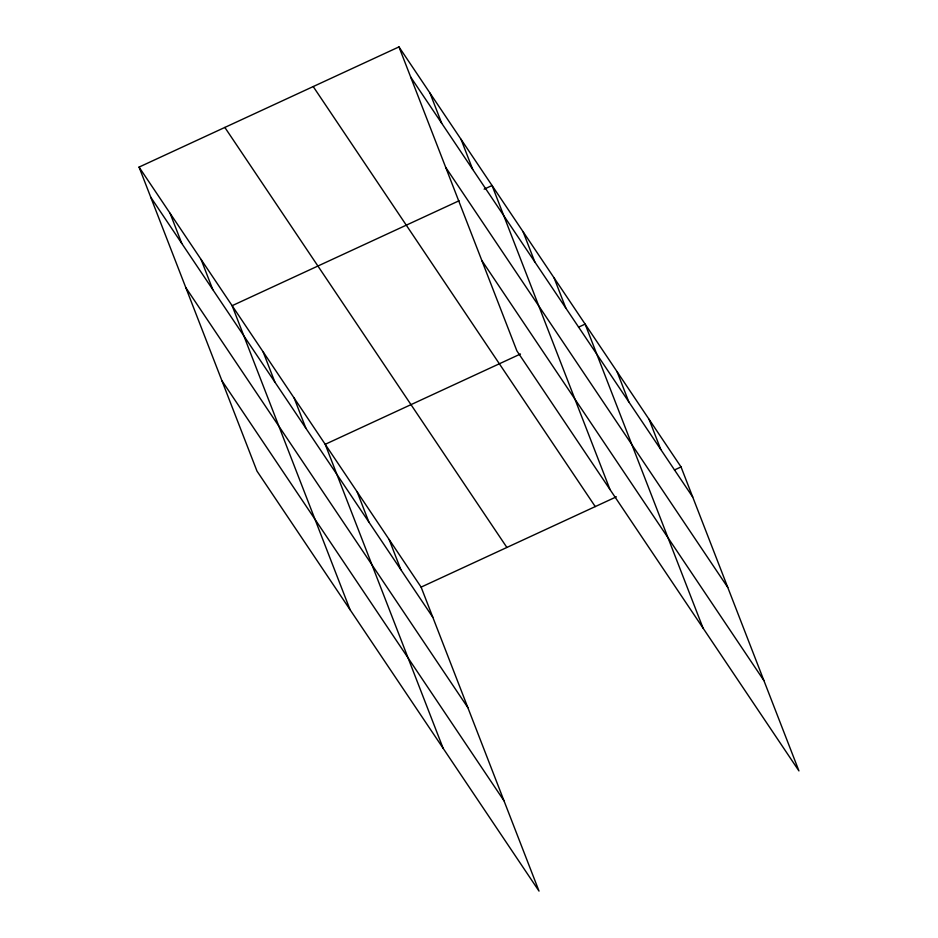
<?xml version="1.0" encoding="UTF-8"?>
<svg xmlns="http://www.w3.org/2000/svg" width="938" height="938" viewBox="0 0 938 938"><rect width="100%" height="100%" fill="white"/><g stroke="black" fill="none" stroke-linecap="round" stroke-linejoin="round"><path stroke-width="1.41" d="M139.059 167.093L421.115 587.118L539.022 891.1L256.965 471.075L139.059 167.093L398.978 46.9L681.035 466.925L798.942 770.907L516.885 350.882L398.978 46.9M459.069 200.767L232.132 305.694L350.038 609.677M484.137 189.171L492.063 185.513L609.97 489.495M520.473 354.013L325.216 444.307L443.123 748.29M578.535 327.174L585.136 324.114L703.043 628.097M421.115 587.118L616.372 496.823M674.434 469.985L681.035 466.925M410.668 77.033L692.725 497.058M445.726 167.398L727.771 587.434M481.839 260.518L763.884 680.542M313.21 86.566L595.255 506.59M224.839 127.427L506.883 547.452M150.748 197.215L432.793 617.251M185.794 287.591L467.851 707.615M221.919 380.699L503.964 800.735M649.073 419.321L660.751 449.454M617.098 371.718L628.788 401.851M554.112 277.918L565.802 308.051M523.087 231.709L534.777 261.843M461.039 139.305L472.717 169.438M430.003 93.108L441.692 123.241M389.141 539.514L400.831 569.647M357.179 491.911L368.869 522.044M294.192 398.099L305.87 428.232M263.156 351.902L274.846 382.036M201.107 259.498L212.797 289.631M170.083 213.289L181.773 243.423"/></g></svg>
